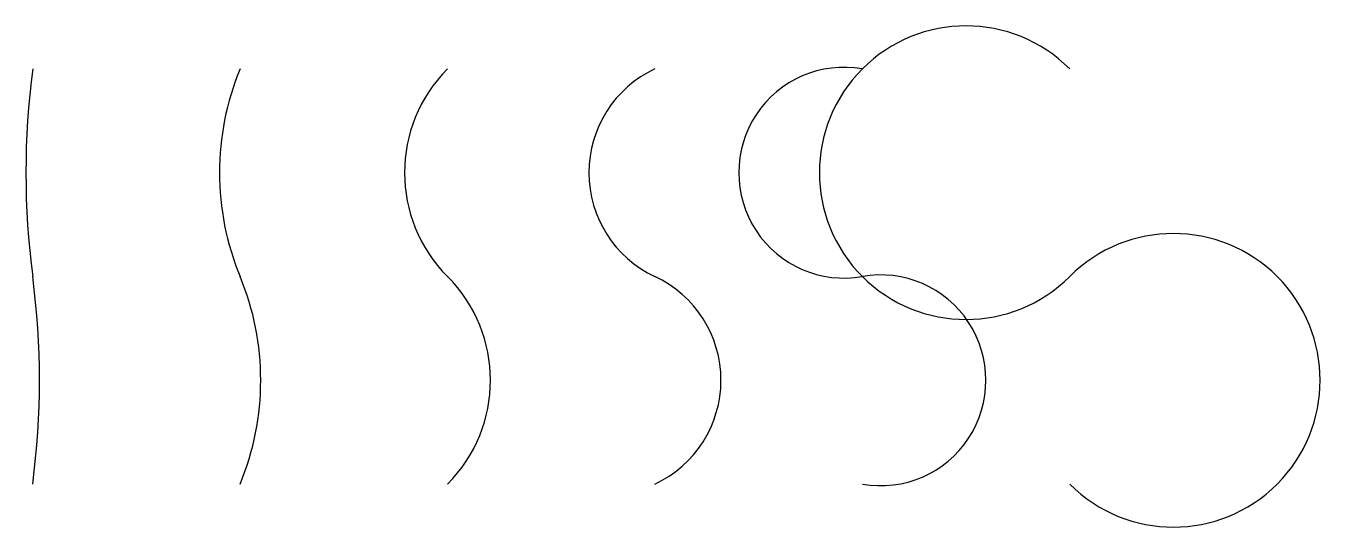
# Model space of a CAD drawing. Header units: millimetres. Extents: x -0.3 to 62.1, y -2.1 to 22.1.
import ezdxf

# ---------------------------------------------------------------- set-up
doc = ezdxf.new("R2010")
doc.units = ezdxf.units.MM
doc.layers.get('0').update_dxf_attribs({"lineweight": 25, "true_color": 0xffffff})

msp = doc.modelspace()

# ---------------------------------------------------------------- linework, layer by layer
for centre, radius, start, end in [((45, 15), 7.071, 45, 315), ((37.979, 15), 38.306, 172.5, 187.5), ((22.071, 15), 13.066, 157.5, 202.5), ((25, 15), 7.071, 135, 225), ((32.332, 15), 5.517, 115, 245), ((39.118, 15), 5.077, 80, 280), ((55, 5), 7.071, 225, 135), ((-37.979, 5), 38.306, 352.5, 7.5), ((-2.071, 5), 13.066, 337.5, 22.5), ((15, 5), 7.071, 315, 45), ((27.668, 5), 5.517, 295, 65), ((40.882, 5), 5.077, 260, 100)]:
    msp.add_arc(centre, radius, start, end)

doc.saveas('drawing.dxf')
